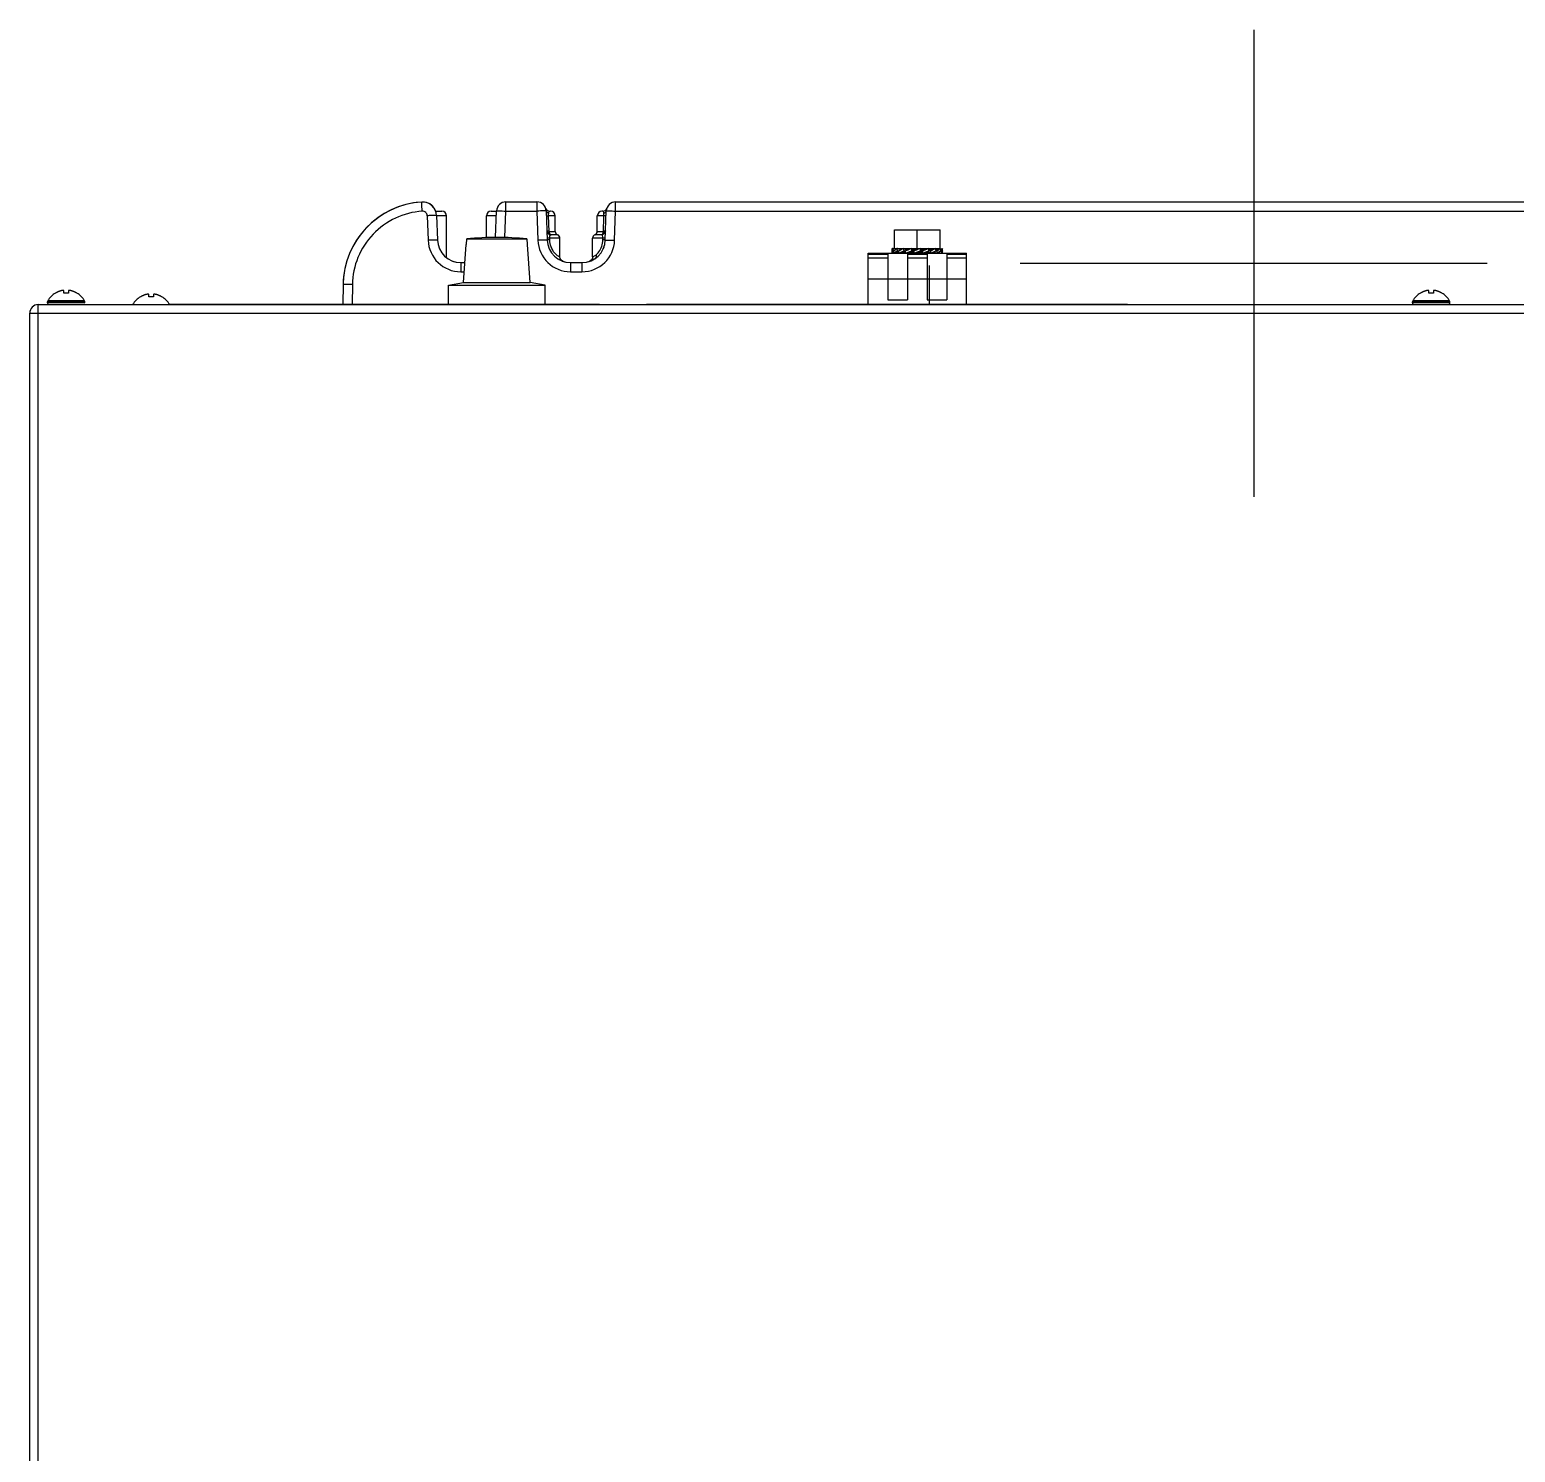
# Model space of a CAD drawing. Header units: millimetres. Extents: x -2618 to 1806, y -1718 to 1521.
# Drawn here: x -101.5 to 216.5, y -791.7 to -487.1 of the extents above; entities that cross this region are included whole.
import ezdxf

# ---------------------------------------------------------------- set-up
doc = ezdxf.new("R2010")
doc.units = ezdxf.units.MM
doc.header["$LTSCALE"] = 346.5
doc.layers.get('0').update_dxf_attribs({"linetype": 'CONTINUOUS'})
for name, color, linetype in [('ASSI', 7, 'CONTINUOUS'), ('CURVE', 7, 'CONTINUOUS'), ('GEOM', 7, 'CONTINUOUS')]:
    doc.layers.add(name, color=color, linetype=linetype)

msp = doc.modelspace()

# ---------------------------------------------------------------- linework, layer by layer
at = {"color": 1}
for p, q in [((160.51, -487.11), (160.51, -587.11)), ((110.51, -537.11), (210.51, -537.11))]:
    msp.add_line(p, q, dxfattribs=at)
for p, q in [((-14.58, -525.97), (-13.25, -525.97)), ((-12.25, -526.97), (-14.4, -526.97)), ((-12.25, -535.95), (-12.25, -526.97)), ((-3.75, -531.62), (-3.75, -526.97)), ((-1.6, -526.97), (-3.75, -526.97)), ((-2.75, -525.97), (-1.57, -525.97)), ((8.96, -525.31), (8.95, -525.3)), ((9.67, -530.29), (9.58, -526.97)), ((11, -526.97), (9.58, -526.97)), ((10, -525.97), (9.9, -525.97)), ((11, -530.31), (11, -526.97)), ((20, -530.31), (20, -526.97)), ((21.42, -526.97), (20, -526.97)), ((21.1, -525.97), (21, -525.97)), ((21.34, -530.16), (21.41, -527.29)), ((21.41, -527.29), (21.42, -526.97)), ((21.41, -527.29), (21.42, -526.97)), ((9.73, -530.31), (11, -530.31)), ((11.5, -531.01), (10.02, -531.01)), ((20.98, -531.01), (19.5, -531.01)), ((20, -530.31), (21.27, -530.31)), ((21.34, -530.29), (21.34, -530.16)), ((21.34, -530.29), (21.34, -530.16)), ((83.61, -533.97), (83.61, -529.97)), ((83.61, -529.97), (93.39, -529.97)), ((88.5, -533.97), (88.5, -529.97)), ((93.39, -533.97), (93.39, -529.97)), ((-8.65, -541.21), (-8.08, -533.08)), ((-8.08, -533.08), (-8, -533.08)), ((-8, -533.08), (-7.92, -531.91)), ((-7.92, -531.91), (4.92, -531.91)), ((4.92, -531.91), (5, -533.08)), ((5, -533.08), (5.08, -533.08)), ((5.65, -541.21), (5.08, -533.08)), ((9.83, -532.11), (9.82, -531.72)), ((12, -531.72), (9.82, -531.72)), ((12, -535.76), (12, -531.72)), ((19, -535.76), (19, -531.72)), ((21.21, -531.72), (19, -531.72)), ((21.2, -532.11), (21.21, -531.72)), ((83.61, -533.97), (93.39, -533.97)), ((84.92, -534.23), (84.92, -534.22)), ((84.92, -534.22), (84.98, -534.22)), ((85.01, -534.22), (85.03, -534.22)), ((86.15, -534.26), (86.15, -534.22)), ((86.15, -534.22), (86.23, -534.22)), ((86.19, -534.23), (86.19, -534.22)), ((86.24, -534.22), (86.63, -534.22)), ((87.65, -534.72), (87.65, -534.22)), ((87.65, -534.22), (87.74, -534.22)), ((87.7, -534.72), (87.7, -534.22)), ((87.75, -534.22), (88.46, -534.22)), ((89.26, -534.36), (89.26, -534.22)), ((89.26, -534.22), (90.05, -534.22)), ((89.3, -534.72), (89.3, -534.22)), ((89.35, -534.72), (89.35, -534.22)), ((90.99, -534.22), (91.42, -534.22)), ((18.7, -536.47), (18.32, -536.71)), ((78, -545.87), (78, -534.97)), ((78, -534.97), (99, -534.97)), ((78, -535.16), (82.2, -535.16)), ((78, -535.97), (82.2, -535.97)), ((82.2, -535.16), (82.2, -544.97)), ((85.58, -534.72), (86.01, -534.72)), ((86.4, -535.16), (86.4, -544.97)), ((86.4, -535.16), (90.6, -535.16)), ((86.4, -535.97), (90.6, -535.97)), ((86.95, -534.72), (87.74, -534.72)), ((87.74, -534.72), (87.74, -534.58)), ((88.54, -534.72), (89.25, -534.72)), ((89.26, -534.72), (89.35, -534.72)), ((90.37, -534.72), (90.76, -534.72)), ((90.6, -535.16), (90.6, -544.97)), ((90.77, -534.72), (90.85, -534.72)), ((90.81, -534.72), (90.81, -534.71)), ((90.85, -534.72), (90.85, -534.68)), ((91.97, -534.72), (92, -534.72)), ((92.02, -534.72), (92.08, -534.72)), ((92.08, -534.72), (92.08, -534.71)), ((94.8, -535.16), (94.8, -544.97)), ((94.8, -535.16), (99, -535.16)), ((94.8, -535.97), (99, -535.97)), ((99, -545.87), (99, -534.97)), ((78, -540.47), (99, -540.47)), ((-96, -543.52), (-96, -543.49)), ((-94.2, -543.52), (-94.2, -542.97)), ((-93.2, -542.97), (-93.2, -543.52)), ((-91.4, -543.49), (-91.4, -543.52)), ((-76, -544.32), (-76, -543.77)), ((-75, -543.77), (-75, -544.32)), ((-34.42, -541.66), (-34.5, -545.87)), ((-32.43, -541.66), (-32.5, -545.87)), ((-11.83, -541.77), (-8.65, -541.21)), ((-11.83, -545.87), (-11.83, -541.77)), ((-11.83, -541.77), (8.83, -541.77)), ((-8.65, -541.21), (5.65, -541.21)), ((8.83, -541.77), (5.65, -541.21)), ((8.83, -545.87), (8.83, -541.77)), ((196.2, -543.52), (196.2, -543.49)), ((198, -543.52), (198, -542.97)), ((199, -542.97), (199, -543.52)), ((200.8, -543.49), (200.8, -543.52)), ((-77.8, -544.32), (-77.8, -544.29)), ((-73.2, -544.29), (-73.2, -544.32)), ((82.2, -544.97), (86.4, -544.97)), ((90.6, -544.97), (94.8, -544.97))]:
    msp.add_line(p, q)
for points in [[(9.67, -530.29), (9.7, -530.3), (9.73, -530.31)], [(21.27, -530.31), (21.29, -530.3), (21.31, -530.3), (21.34, -530.29)], [(12.68, -536.7), (12.28, -536.46), (12.05, -536.06), (12, -535.76)], [(19, -535.76), (18.94, -536.09), (18.7, -536.47)]]:
    msp.add_lwpolyline(points)
for centre, radius, start, end in [((-16.43, -541.97), 18, 93.7021, 154.714), ((-17.4, -527), 3, 13.3688, 93.7021), ((0.43, -525.97), 2, 90, 178), ((7.07, -525.97), 2, 2, 90), ((23.93, -525.97), 2, 90, 178), ((-13.25, -526.97), 1, 0, 90), ((-2.75, -526.97), 1, 90, 180), ((9.9, -524.97), 1, 199.4712, 270), ((10, -526.97), 1, 0, 90), ((21, -526.97), 1, 90, 180), ((21.1, -524.97), 1, 270, 340.5288), ((17.93, -526.79), 3.5, 356.9811, 358.8741), ((20.52, -545.83), 18.88, 86.51, 87.2704), ((11.75, -530.31), 0.75, 180, 250.5288), ((11.25, -531.72), 0.75, 0, 70.5288), ((19.75, -531.72), 0.75, 109.4712, 180), ((19.25, -530.31), 0.75, 289.4712, 0), ((-1.5, -592.96), 61.38, 83.994, 96.006), ((14.28, -531.97), 5, 203.275, 212.0023), ((19.98, -559.66), 27.58, 86.8841, 87.4672), ((19.98, -559.65), 27.96, 86.8971, 87.4749), ((16.72, -531.97), 5, 336.3798, 341.1493), ((-9.22, -531.97), 5, 249.4974, 254.7704), ((14.28, -531.97), 5, 239.4046, 240.7617), ((14.28, -531.97), 5, 249.3149, 254.7704), ((16.72, -531.97), 5, 283.1108, 302.4323), ((17.83, -533.02), 2.98, 299.2669, 304.4667), ((17.7, -532.84), 3.2, 304.4873, 310.9925), ((-16.43, -541.97), 18, 166.3251, 179), ((-93.5, -547.59), 4.8, 121.3727, 149.6988), ((-93.51, -547.58), 4.75, 118.9684, 121.5341), ((-93.52, -547.57), 4.75, 118.0072, 118.9681), ((-93.52, -547.57), 4.75, 116.6805, 118.0073), ((-93.52, -547.57), 4.74, 115.5405, 116.6805), ((-93.52, -547.56), 4.74, 114.5711, 115.5404), ((-93.52, -547.56), 4.73, 113.3194, 114.5711), ((-93.52, -547.55), 4.73, 112.5461, 113.3194), ((-93.53, -547.55), 4.72, 111.0144, 112.5463), ((-93.53, -547.54), 4.72, 110.517, 111.0141), ((-93.53, -547.53), 4.7, 108.4648, 110.5176), ((-93.54, -547.51), 4.68, 107.3827, 108.4643), ((-93.54, -547.5), 4.67, 106.3946, 107.3827), ((-93.55, -547.47), 4.64, 104.3176, 106.396), ((-94.45, -544.95), 1.99, 93.6605, 97.2792), ((-94.45, -544.92), 1.96, 92.4443, 93.6521), ((-94.45, -544.91), 1.95, 89.9378, 92.445), ((-94.45, -544.91), 1.95, 88.1324, 89.9356), ((-94.45, -544.92), 1.96, 86.2517, 88.132), ((-94.45, -544.95), 2, 82.7212, 86.2442), ((-93.7, -547.29), 3.8, 82.4351, 97.5649), ((-92.95, -544.95), 2, 93.7558, 97.2788), ((-92.95, -544.92), 1.96, 91.868, 93.7483), ((-92.95, -544.91), 1.95, 90.0644, 91.8677), ((-92.95, -544.91), 1.95, 87.555, 90.0621), ((-92.95, -544.92), 1.96, 86.3479, 87.5558), ((-92.95, -544.95), 1.99, 82.7209, 86.3395), ((-93.85, -547.47), 4.64, 73.604, 75.6824), ((-93.86, -547.5), 4.67, 72.6173, 73.6054), ((-93.86, -547.51), 4.68, 71.5357, 72.6173), ((-93.87, -547.53), 4.7, 69.4824, 71.5352), ((-93.87, -547.54), 4.72, 68.9859, 69.483), ((-93.87, -547.55), 4.72, 67.4537, 68.9856), ((-93.88, -547.55), 4.73, 66.6806, 67.4539), ((-93.88, -547.56), 4.73, 65.4289, 66.6806), ((-93.88, -547.56), 4.74, 64.4596, 65.4289), ((-93.88, -547.57), 4.74, 63.3195, 64.4595), ((-93.88, -547.57), 4.75, 61.9927, 63.3195), ((-93.88, -547.57), 4.75, 61.0319, 61.9928), ((-93.89, -547.58), 4.75, 58.4659, 61.0316), ((-93.9, -547.59), 4.8, 30.3012, 58.6273), ((-75.35, -548.27), 4.64, 104.3176, 106.396), ((-76.25, -545.75), 1.99, 93.6605, 97.2792), ((-76.25, -545.72), 1.96, 92.4443, 93.6521), ((-76.25, -545.71), 1.95, 89.9378, 92.445), ((-76.25, -545.71), 1.95, 88.1324, 89.9356), ((-76.25, -545.72), 1.96, 86.2517, 88.132), ((-76.25, -545.75), 2, 82.7212, 86.2442), ((-74.75, -545.75), 2, 93.7558, 97.2788), ((-74.75, -545.72), 1.96, 91.868, 93.7483), ((-74.75, -545.71), 1.95, 90.0644, 91.8677), ((-74.75, -545.71), 1.95, 87.555, 90.0621), ((-74.75, -545.72), 1.96, 86.3479, 87.5558), ((-74.75, -545.75), 1.99, 82.7209, 86.3395), ((-75.65, -548.27), 4.64, 73.604, 75.6824), ((198.7, -547.59), 4.8, 121.3727, 149.6988), ((198.69, -547.58), 4.75, 118.9684, 121.5341), ((198.68, -547.57), 4.75, 118.0072, 118.9681), ((198.68, -547.57), 4.75, 116.6805, 118.0073), ((198.68, -547.57), 4.74, 115.5405, 116.6805), ((198.68, -547.56), 4.74, 114.5711, 115.5404), ((198.68, -547.56), 4.73, 113.3194, 114.5711), ((198.68, -547.55), 4.73, 112.5461, 113.3194), ((198.67, -547.55), 4.72, 111.0144, 112.5463), ((198.67, -547.54), 4.72, 110.517, 111.0141), ((198.67, -547.53), 4.7, 108.4648, 110.5176), ((198.66, -547.51), 4.68, 107.3827, 108.4643), ((198.66, -547.5), 4.67, 106.3946, 107.3827), ((198.65, -547.47), 4.64, 104.3176, 106.396), ((197.75, -544.95), 1.99, 93.6605, 97.2792), ((197.75, -544.92), 1.96, 92.4443, 93.6521), ((197.75, -544.91), 1.95, 89.9378, 92.445), ((197.75, -544.91), 1.95, 88.1324, 89.9356), ((197.75, -544.92), 1.96, 86.2517, 88.132), ((197.75, -544.95), 2, 82.7212, 86.2442), ((198.5, -547.29), 3.8, 82.4351, 97.5649), ((199.25, -544.95), 2, 93.7558, 97.2788), ((199.25, -544.92), 1.96, 91.868, 93.7483), ((199.25, -544.91), 1.95, 90.0644, 91.8677), ((199.25, -544.91), 1.95, 87.555, 90.0621), ((199.25, -544.92), 1.96, 86.3479, 87.5558), ((199.25, -544.95), 1.99, 82.7209, 86.3395), ((198.35, -547.47), 4.64, 73.604, 75.6824), ((198.34, -547.5), 4.67, 72.6173, 73.6054), ((198.34, -547.51), 4.68, 71.5357, 72.6173), ((198.33, -547.53), 4.7, 69.4824, 71.5352), ((198.33, -547.54), 4.72, 68.9859, 69.483), ((198.33, -547.55), 4.72, 67.4537, 68.9856), ((198.32, -547.55), 4.73, 66.6806, 67.4539), ((198.32, -547.56), 4.73, 65.4289, 66.6806), ((198.32, -547.56), 4.74, 64.4596, 65.4289), ((198.32, -547.57), 4.74, 63.3195, 64.4595), ((198.32, -547.57), 4.75, 61.9927, 63.3195), ((198.32, -547.57), 4.75, 61.0319, 61.9928), ((198.31, -547.58), 4.75, 58.4659, 61.0316), ((198.3, -547.59), 4.8, 30.3012, 58.6273), ((-93.5, -548.39), 4.8, 148.0159, 148.66), ((-93.9, -548.39), 4.8, 30.3012, 31.9841), ((-75.3, -548.39), 4.8, 121.3727, 149.6988), ((-75.31, -548.38), 4.75, 118.9684, 121.5341), ((-75.32, -548.37), 4.75, 118.0072, 118.9681), ((-75.32, -548.37), 4.75, 116.6805, 118.0073), ((-75.32, -548.37), 4.74, 115.5405, 116.6805), ((-75.32, -548.36), 4.74, 114.5711, 115.5404), ((-75.32, -548.36), 4.73, 113.3194, 114.5711), ((-75.32, -548.35), 4.73, 112.5461, 113.3194), ((-75.33, -548.35), 4.72, 111.0144, 112.5463), ((-75.33, -548.34), 4.72, 110.517, 111.0141), ((-75.33, -548.33), 4.7, 108.4648, 110.5176), ((-75.34, -548.31), 4.68, 107.3827, 108.4643), ((-75.34, -548.3), 4.67, 106.3946, 107.3827), ((-75.5, -548.09), 3.8, 82.4351, 97.5649), ((-75.66, -548.3), 4.67, 72.6173, 73.6054), ((-75.66, -548.31), 4.68, 71.5357, 72.6173), ((-75.67, -548.33), 4.7, 69.4824, 71.5352), ((-75.67, -548.34), 4.72, 68.9859, 69.483), ((-75.67, -548.35), 4.72, 67.4537, 68.9856), ((-75.68, -548.35), 4.73, 66.6806, 67.4539), ((-75.68, -548.36), 4.73, 65.4289, 66.6806), ((-75.68, -548.36), 4.74, 64.4596, 65.4289), ((-75.68, -548.37), 4.74, 63.3195, 64.4595), ((-75.68, -548.37), 4.75, 61.9927, 63.3195), ((-75.68, -548.37), 4.75, 61.0319, 61.9928), ((-75.69, -548.38), 4.75, 58.4659, 61.0316), ((-75.7, -548.39), 4.8, 30.3012, 58.6273)]:
    msp.add_arc(centre, radius, start, end)
for points, knots in [([(9.6, -526.42), (9.52, -526.39), (9.29, -526.31), (9.07, -526.08), (9.07, -525.9)], [0, 0, 0, 0, 0.304577, 1, 1, 1, 1]), ([(9.58, -526.97), (9.46, -526.98), (9.36, -527.03), (9.1, -526.96), (9.11, -527)], [0, 0, 0, 0, 0.73255, 1, 1, 1, 1]), ([(9.58, -526.53), (9.59, -526.51), (9.59, -526.47), (9.59, -526.44), (9.6, -526.42)], [0, 0, 0, 0, 0.517156, 1, 1, 1, 1]), ([(9.6, -526.42), (9.62, -526.28), (9.59, -526), (9.83, -525.97), (9.9, -525.97)], [0, 0, 0, 0, 0.681324, 1, 1, 1, 1]), ([(21.4, -526.41), (21.38, -526.27), (21.4, -526), (21.17, -525.97), (21.1, -525.97)], [0, 0, 0, 0, 0.679639, 1, 1, 1, 1]), ([(21.93, -525.88), (21.93, -526.05), (21.71, -526.29), (21.47, -526.38), (21.4, -526.4)], [0, 0, 0, 0, 0.698293, 1, 1, 1, 1]), ([(21.42, -526.53), (21.41, -526.51), (21.41, -526.47), (21.41, -526.43), (21.4, -526.41)], [0, 0, 0, 0, 0.516707, 1, 1, 1, 1]), ([(21.9, -527), (21.89, -526.99), (21.79, -527.01), (21.73, -526.99), (21.67, -526.98)], [0, 0, 0, 0, 0.268144, 1, 1, 1, 1]), ([(9.67, -530.29), (9.56, -530.28), (9.43, -530.26), (9.22, -530.22), (9.22, -530.17)], [0, 0, 0, 0, 0.706328, 1, 1, 1, 1]), ([(9.69, -530.9), (9.66, -530.86), (9.58, -530.67), (9.62, -530.45), (9.67, -530.29)], [0, 0, 0, 0, 0.198524, 1, 1, 1, 1]), ([(10.02, -531.01), (9.98, -530.98), (9.79, -530.8), (9.73, -530.51), (9.73, -530.31)], [0, 0, 0, 0, 0.20423, 1, 1, 1, 1]), ([(9.82, -531.72), (9.81, -531.63), (9.81, -531.39), (9.88, -531.09), (10.02, -531.01)], [0, 0, 0, 0, 0.360145, 1, 1, 1, 1]), ([(20.98, -531.01), (21.02, -530.98), (21.21, -530.8), (21.27, -530.51), (21.27, -530.31)], [0, 0, 0, 0, 0.204204, 1, 1, 1, 1]), ([(21.21, -531.72), (21.22, -531.63), (21.22, -531.38), (21.12, -531.09), (20.98, -531.01)], [0, 0, 0, 0, 0.35935, 1, 1, 1, 1]), ([(21.32, -530.89), (21.34, -530.86), (21.42, -530.67), (21.38, -530.45), (21.34, -530.29)], [0, 0, 0, 0, 0.198383, 1, 1, 1, 1]), ([(21.79, -530.17), (21.78, -530.22), (21.57, -530.26), (21.45, -530.28), (21.34, -530.29)], [0, 0, 0, 0, 0.298265, 1, 1, 1, 1]), ([(9.82, -531.72), (9.68, -531.73), (9.49, -531.71), (9.35, -531.76), (9.27, -531.74), (9.27, -531.75)], [0, 0, 0, 0, 0.729668, 0.930649, 1, 1, 1, 1]), ([(9.83, -532.11), (9.77, -532.11), (9.59, -532.12), (9.42, -532.13), (9.31, -532.14)], [0, 0, 0, 0, 0.353636, 1, 1, 1, 1]), ([(12, -535.76), (11.99, -535.79), (11.84, -535.64), (11.65, -535.61), (11.26, -535.31), (10.3, -534.42), (9.86, -533.12), (9.83, -532.11)], [0, 0, 0, 0, 0.020027, 0.080206, 0.180256, 0.315824, 1, 1, 1, 1]), ([(19.8, -535.25), (19.99, -535.09), (20.79, -534.23), (21.17, -533.02), (21.2, -532.11)], [0, 0, 0, 0, 0.218352, 1, 1, 1, 1]), ([(19, -535.76), (19.01, -535.78), (19.15, -535.65), (19.21, -535.66), (19.28, -535.62)], [0, 0, 0, 0, 0.249736, 1, 1, 1, 1]), ([(19.57, -536.08), (19.59, -536.06), (19.63, -536.03), (19.67, -535.99), (19.69, -535.97)], [0, 0, 0, 0, 0.49677, 1, 1, 1, 1]), ([(-32.43, -541.66), (-32.68, -541.65), (-33.15, -541.65), (-33.71, -541.64), (-34.06, -541.64), (-34.26, -541.64), (-34.34, -541.66), (-34.42, -541.64), (-34.42, -541.66)], [0, 0, 0, 0, 0.38252, 0.706801, 0.831043, 0.923531, 0.980442, 1, 1, 1, 1])]:
    msp.add_open_spline(points, degree=3, knots=knots)
for points in [[(9.58, -526.97), (9.57, -526.82), (9.57, -526.68), (9.58, -526.53)], [(21.43, -526.85), (21.43, -526.74), (21.43, -526.64), (21.42, -526.53)], [(9.22, -530.17), (9.23, -530.46), (9.44, -530.76), (9.69, -530.9)], [(9.69, -530.9), (9.79, -530.96), (9.9, -530.99), (10.02, -531.01)], [(20.98, -531.01), (21.09, -531), (21.22, -530.97), (21.29, -530.87)], [(21.32, -530.89), (21.57, -530.75), (21.77, -530.46), (21.79, -530.17)], [(19.69, -535.97), (19.84, -535.78), (19.86, -535.49), (19.8, -535.25)]]:
    msp.add_open_spline(points, degree=3)
at = {"layer": 'ASSI'}
for p, q in [((83.34, -533.98), (83.09, -534.49)), ((83.09, -534.45), (83.12, -533.98)), ((83.37, -534.45), (83.34, -533.98)), ((84.18, -533.98), (83.47, -534.49)), ((83.55, -534.01), (83.56, -533.98)), ((84.26, -534.45), (84.18, -533.98)), ((85.54, -533.98), (84.46, -534.49)), ((84.56, -534.07), (84.59, -533.98)), ((84.96, -534.22), (85.03, -534.22)), ((85.14, -534.17), (85.04, -534.14)), ((85.5, -534), (85.5, -533.97)), ((85.67, -534.45), (85.54, -533.98)), ((87.25, -533.98), (85.93, -534.49)), ((86.19, -534.22), (86.63, -534.22)), ((87.41, -534.45), (87.25, -533.98)), ((87.7, -534.22), (87.75, -534.22)), ((89.12, -533.98), (87.71, -534.49)), ((87.75, -534.22), (87.75, -534.24)), ((88.46, -534.22), (87.75, -534.22)), ((89.29, -534.45), (89.12, -533.98)), ((89.25, -534.22), (89.3, -534.22)), ((89.25, -534.34), (89.25, -534.22)), ((90.05, -534.22), (89.35, -534.22)), ((90.91, -533.98), (89.59, -534.49)), ((91.07, -534.45), (90.91, -533.98)), ((91.42, -534.22), (90.99, -534.22)), ((92.41, -533.98), (91.33, -534.49)), ((91.5, -534.22), (91.5, -533.97)), ((91.5, -534), (91.86, -534.17)), ((92.54, -534.45), (92.41, -533.98)), ((92.7, -534.22), (92.48, -534.22)), ((93.44, -533.98), (92.74, -534.49)), ((92.82, -533.98), (93.02, -534.12)), ((93.53, -534.45), (93.44, -533.98)), ((93.88, -533.98), (93.63, -534.49)), ((93.66, -533.98), (93.67, -534.01)), ((93.91, -534.45), (93.88, -533.98)), ((83.09, -534.45), (83.1, -534.47)), ((83.12, -534.96), (83.09, -534.49)), ((83.37, -534.45), (83.12, -534.96)), ((83.33, -534.93), (83.34, -534.96)), ((83.56, -534.96), (83.47, -534.49)), ((84.26, -534.45), (83.56, -534.96)), ((83.86, -534.88), (84.04, -534.8)), ((83.98, -534.82), (84.18, -534.96)), ((84.04, -534.8), (84.28, -534.73)), ((84.28, -534.73), (84.52, -534.72)), ((84.59, -534.96), (84.46, -534.49)), ((85.67, -534.45), (84.59, -534.96)), ((85.14, -534.77), (85.5, -534.94)), ((85.5, -534.97), (85.5, -534.72)), ((86.01, -534.72), (85.58, -534.72)), ((86.09, -534.96), (85.93, -534.49)), ((87.41, -534.45), (86.09, -534.96)), ((87.65, -534.72), (86.95, -534.72)), ((87.7, -534.72), (87.75, -534.72)), ((87.88, -534.96), (87.71, -534.49)), ((87.75, -534.6), (87.75, -534.72)), ((89.29, -534.45), (87.88, -534.96)), ((89.25, -534.72), (88.54, -534.72)), ((89.25, -534.72), (89.25, -534.7)), ((89.25, -534.72), (89.3, -534.72)), ((89.75, -534.96), (89.59, -534.49)), ((91.07, -534.45), (89.75, -534.96)), ((90.37, -534.72), (90.77, -534.72)), ((90.81, -534.72), (90.85, -534.72)), ((91.46, -534.96), (91.33, -534.49)), ((92.54, -534.45), (91.46, -534.96)), ((91.5, -534.97), (91.5, -534.94)), ((91.86, -534.77), (91.89, -534.78)), ((91.97, -534.72), (92.02, -534.72)), ((92.04, -534.72), (92.07, -534.72)), ((92.41, -534.96), (92.44, -534.86)), ((92.82, -534.96), (92.74, -534.49)), ((93.53, -534.45), (92.82, -534.96)), ((93.44, -534.96), (93.45, -534.93)), ((93.66, -534.96), (93.63, -534.49)), ((93.91, -534.45), (93.66, -534.96)), ((93.88, -534.96), (93.91, -534.49)), ((93.9, -534.47), (93.91, -534.49)), ((93.9, -534.49), (93.91, -534.49)), ((-97.7, -545.57), (-97.7, -545.37)), ((-89.7, -545.37), (-97.7, -545.37)), ((-89.7, -545.57), (-97.7, -545.57)), ((-89.75, -545.17), (-97.65, -545.17)), ((-89.7, -545.57), (-89.7, -545.37)), ((194.5, -545.57), (194.5, -545.37)), ((202.5, -545.37), (194.5, -545.37)), ((202.5, -545.57), (194.5, -545.57)), ((202.45, -545.17), (194.55, -545.17)), ((202.5, -545.57), (202.5, -545.37))]:
    msp.add_line(p, q, dxfattribs=at)
for points in [[(83.98, -534.12), (83.94, -534.1), (83.89, -534.08), (83.85, -534.06)], [(85.04, -534.14), (84.84, -534.06), (84.7, -534)], [(90.89, -533.98), (90.63, -534.08), (90.48, -534.13), (90.34, -534.18), (90.24, -534.21), (90.15, -534.22), (90.05, -534.22)], [(91.96, -534.14), (91.76, -534.2), (91.58, -534.22), (91.42, -534.22)], [(92.3, -534), (92.16, -534.06), (91.96, -534.14)], [(92.63, -534.22), (92.56, -534.22), (92.5, -534.22)], [(92.76, -534.2), (92.69, -534.21), (92.63, -534.22)], [(93.15, -534.06), (93.14, -534.06), (93.08, -534.09), (93.01, -534.12), (92.95, -534.15), (92.89, -534.17), (92.82, -534.19), (92.76, -534.2)], [(84.7, -534.94), (84.88, -534.86), (85.11, -534.78)], [(85.11, -534.78), (85.33, -534.73), (85.58, -534.72)], [(86.11, -534.96), (86.34, -534.87), (86.47, -534.82), (86.59, -534.78), (86.7, -534.75), (86.78, -534.73), (86.86, -534.72), (86.95, -534.72)], [(91.89, -534.78), (92.12, -534.86), (92.3, -534.94)]]:
    msp.add_lwpolyline(points, dxfattribs=at)
for centre, radius, start, end in [((83.11, -534.85), 0.869, 75.3593, 80.4076), ((83.56, -534.54), 0.559, 84.9111, 89.9957), ((83.56, -534.54), 0.564, 78.7355, 84.9056), ((85.02, -534.61), 0.397, 104.1862, 107.1643), ((85, -534.52), 0.298, 93.2068, 97.6821), ((85, -534.5), 0.28, 90.0111, 93.1861), ((86.31, -534.45), 0.247, 123.4927, 124.5858), ((93.34, -536.18), 2.29, 112.7957, 113.1035), ((93.19, -535.83), 1.91, 111.2515, 112.8292), ((93.44, -534.54), 0.561, 95.0776, 100.27), ((93.44, -534.54), 0.56, 90.0023, 95.0762), ((94.41, -536.18), 2.3, 113.8224, 114.4845), ((83.3, -533.95), 1.01, 280.1777, 284.208), ((82.81, -533.28), 1.73, 293.0107, 293.883), ((82.65, -532.92), 2.13, 293.883, 294.588), ((83.19, -536.68), 2.49, 59.5972, 59.9367), ((82.84, -537.27), 3.18, 59.2448, 59.5943), ((83.78, -533.05), 1.97, 292.2774, 292.7715), ((83.71, -532.88), 2.16, 292.7701, 293.1378), ((86.4, -534.57), 0.394, 129.6994, 131.4927), ((92, -534.44), 0.278, 270.0137, 273.2365), ((91.88, -534.99), 0.305, 55.1577, 56.7339), ((91.9, -534.97), 0.283, 56.7466, 57.3721), ((91.98, -534.34), 0.386, 284.149, 285.5133), ((93.9, -534.08), 0.879, 255.3676, 259.4133), ((93.91, -534.32), 0.169, 262.6174, 266.0741), ((-97.3, -545.37), 0.4, 149.6988, 180), ((-97.3, -545.57), 0.4, 180, 210), ((-90.1, -545.37), 0.4, 0, 30.3012), ((194.9, -545.37), 0.4, 149.6988, 180), ((194.9, -545.57), 0.4, 180, 270), ((202.1, -545.57), 0.4, 270, 0), ((202.1, -545.37), 0.4, 0, 30.3012)]:
    msp.add_arc(centre, radius, start, end, dxfattribs=at)
for points in [[(83.25, -533.99), (83.21, -533.98), (83.17, -533.98), (83.12, -533.98)], [(83.58, -534.02), (83.5, -533.99), (83.42, -533.98), (83.34, -533.98)], [(83.94, -534.15), (83.82, -534.1), (83.71, -534.05), (83.58, -534.02)], [(83.85, -534.06), (83.79, -534.03), (83.73, -534), (83.67, -533.99)], [(83.97, -534.13), (83.93, -534.1), (83.89, -534.08), (83.85, -534.06)], [(84.7, -534), (84.66, -533.99), (84.62, -533.98), (84.59, -533.98)], [(84.85, -534.12), (84.81, -534.07), (84.76, -534.03), (84.7, -534)], [(84.92, -534.18), (84.9, -534.16), (84.88, -534.14), (84.85, -534.12)], [(84.96, -534.21), (84.94, -534.2), (84.93, -534.19), (84.92, -534.18)], [(84.96, -534.22), (84.95, -534.22), (84.94, -534.23), (84.92, -534.23)], [(86.15, -534.22), (86.13, -534.22), (86.11, -534.21), (86.1, -534.21)], [(86.17, -534.25), (86.16, -534.25), (86.15, -534.26), (86.15, -534.26)], [(86.24, -534.22), (86.22, -534.22), (86.2, -534.23), (86.19, -534.24)], [(87.65, -534.22), (87.64, -534.22), (87.63, -534.21), (87.62, -534.21)], [(89.24, -534.2), (89.23, -534.19), (89.23, -534.18), (89.22, -534.17)], [(89.35, -534.22), (89.37, -534.22), (89.39, -534.23), (89.4, -534.24)], [(92.3, -534), (92.34, -533.99), (92.38, -533.98), (92.41, -533.98)], [(93.15, -534.06), (93.21, -534.03), (93.27, -534), (93.34, -533.99)], [(93.45, -534.01), (93.52, -533.99), (93.59, -533.98), (93.66, -533.98)], [(93.49, -534.07), (93.55, -534.05), (93.61, -534.02), (93.67, -534.01)], [(93.67, -534.01), (93.74, -533.99), (93.81, -533.98), (93.88, -533.98)], [(83.33, -534.93), (83.26, -534.95), (83.19, -534.96), (83.12, -534.96)], [(83.49, -534.88), (83.44, -534.9), (83.38, -534.92), (83.33, -534.93)], [(83.48, -534.95), (83.44, -534.96), (83.39, -534.96), (83.34, -534.96)], [(83.49, -534.48), (83.47, -534.47), (83.46, -534.47), (83.44, -534.46)], [(84.7, -534.94), (84.66, -534.95), (84.62, -534.96), (84.59, -534.96)], [(85.99, -534.67), (85.94, -534.64), (85.9, -534.61), (85.86, -534.57)], [(87.65, -534.72), (87.63, -534.72), (87.62, -534.72), (87.61, -534.71)], [(87.76, -534.74), (87.77, -534.75), (87.77, -534.76), (87.78, -534.77)], [(90.76, -534.72), (90.78, -534.72), (90.79, -534.71), (90.81, -534.71)], [(90.81, -534.71), (90.82, -534.7), (90.84, -534.69), (90.85, -534.68)], [(90.85, -534.68), (90.87, -534.66), (90.88, -534.65), (90.9, -534.64)], [(91.01, -534.27), (91.06, -534.3), (91.1, -534.33), (91.14, -534.36)], [(92, -534.72), (92.02, -534.72), (92.03, -534.73), (92.05, -534.74)], [(92.01, -534.72), (92.04, -534.72), (92.06, -534.71), (92.08, -534.71)], [(92.06, -534.74), (92.08, -534.76), (92.11, -534.78), (92.13, -534.8)], [(92.08, -534.71), (92.11, -534.7), (92.14, -534.69), (92.16, -534.68)], [(92.13, -534.8), (92.18, -534.85), (92.23, -534.91), (92.3, -534.94)], [(92.3, -534.94), (92.34, -534.95), (92.38, -534.96), (92.41, -534.96)], [(92.53, -534.4), (92.55, -534.41), (92.57, -534.43), (92.59, -534.44)], [(93.03, -534.81), (93.07, -534.84), (93.1, -534.86), (93.14, -534.88)], [(93.06, -534.79), (93.25, -534.87), (93.45, -534.96), (93.66, -534.96)], [(93.51, -534.46), (93.53, -534.46), (93.54, -534.47), (93.55, -534.47)], [(93.73, -534.95), (93.78, -534.96), (93.83, -534.96), (93.88, -534.96)]]:
    msp.add_open_spline(points, degree=3, dxfattribs=at)
for points, knots in [([(84.92, -534.22), (84.86, -534.21), (84.74, -534.15), (84.56, -534.07), (84.37, -534), (84.24, -533.98), (84.18, -533.98)], [0, 0, 0, 0, 0.250016, 0.506243, 0.759698, 1, 1, 1, 1]), ([(84.9, -534.24), (84.87, -534.25), (84.75, -534.3), (84.65, -534.38), (84.58, -534.43)], [0, 0, 0, 0, 0.276714, 1, 1, 1, 1]), ([(86.1, -534.21), (86.05, -534.19), (85.95, -534.13), (85.78, -534.04), (85.63, -533.98), (85.54, -533.98)], [0, 0, 0, 0, 0.258333, 0.524139, 1, 1, 1, 1]), ([(86.19, -534.24), (86.18, -534.24), (86.18, -534.24), (86.17, -534.24), (86.17, -534.24)], [0, 0, 0, 0, 0.495533, 1, 1, 1, 1]), ([(87.62, -534.21), (87.58, -534.19), (87.52, -534.13), (87.43, -534.06), (87.34, -534), (87.28, -533.98), (87.25, -533.98)], [0, 0, 0, 0, 0.269295, 0.553861, 0.810387, 1, 1, 1, 1]), ([(87.75, -534.24), (87.75, -534.24), (87.74, -534.27), (87.73, -534.3), (87.73, -534.32)], [0, 0, 0, 0, 0.196647, 1, 1, 1, 1]), ([(89.22, -534.17), (89.21, -534.15), (89.18, -534.08), (89.15, -534.02), (89.12, -533.98)], [0, 0, 0, 0, 0.342222, 1, 1, 1, 1]), ([(89.25, -534.22), (89.25, -534.22), (89.24, -534.21), (89.24, -534.21), (89.24, -534.2)], [0, 0, 0, 0, 0.289246, 1, 1, 1, 1]), ([(89.4, -534.24), (89.43, -534.25), (89.46, -534.31), (89.51, -534.4), (89.55, -534.46), (89.58, -534.49), (89.59, -534.49)], [0, 0, 0, 0, 0.311268, 0.635325, 0.886303, 1, 1, 1, 1]), ([(92.5, -534.05), (92.53, -534.04), (92.63, -534), (92.74, -533.98), (92.82, -533.98)], [0, 0, 0, 0, 0.25903, 1, 1, 1, 1]), ([(83.11, -534.45), (83.11, -534.45), (83.1, -534.45), (83.1, -534.45), (83.09, -534.45)], [0, 0, 0, 0, 0.52642, 1, 1, 1, 1]), ([(83.44, -534.46), (83.44, -534.46), (83.41, -534.45), (83.39, -534.45), (83.37, -534.45)], [0, 0, 0, 0, 0.308356, 1, 1, 1, 1]), ([(83.86, -534.88), (83.83, -534.89), (83.74, -534.94), (83.64, -534.96), (83.56, -534.96)], [0, 0, 0, 0, 0.241874, 1, 1, 1, 1]), ([(84.53, -534.88), (84.5, -534.89), (84.39, -534.93), (84.27, -534.96), (84.18, -534.96)], [0, 0, 0, 0, 0.258981, 1, 1, 1, 1]), ([(84.44, -534.52), (84.4, -534.5), (84.35, -534.47), (84.29, -534.45), (84.26, -534.45)], [0, 0, 0, 0, 0.623215, 1, 1, 1, 1]), ([(85.86, -534.57), (85.82, -534.54), (85.76, -534.49), (85.69, -534.45), (85.67, -534.45)], [0, 0, 0, 0, 0.645976, 1, 1, 1, 1]), ([(86.02, -534.4), (86.01, -534.41), (85.99, -534.44), (85.96, -534.48), (85.94, -534.49)], [0, 0, 0, 0, 0.330425, 1, 1, 1, 1]), ([(86.14, -534.27), (86.1, -534.3), (86.06, -534.34), (86.03, -534.39), (86.02, -534.4)], [0, 0, 0, 0, 0.76428, 1, 1, 1, 1]), ([(87.61, -534.71), (87.58, -534.69), (87.54, -534.63), (87.49, -534.54), (87.45, -534.49), (87.43, -534.45), (87.41, -534.45)], [0, 0, 0, 0, 0.307062, 0.631331, 0.885454, 1, 1, 1, 1]), ([(87.73, -534.32), (87.73, -534.33), (87.72, -534.38), (87.72, -534.44), (87.71, -534.47)], [0, 0, 0, 0, 0.298561, 1, 1, 1, 1]), ([(87.71, -534.47), (87.71, -534.48), (87.71, -534.48), (87.71, -534.49), (87.71, -534.49)], [0, 0, 0, 0, 0.761108, 1, 1, 1, 1]), ([(87.75, -534.72), (87.75, -534.72), (87.76, -534.73), (87.76, -534.73), (87.76, -534.74)], [0, 0, 0, 0, 0.28894, 1, 1, 1, 1]), ([(87.78, -534.77), (87.79, -534.79), (87.82, -534.86), (87.86, -534.92), (87.88, -534.96)], [0, 0, 0, 0, 0.342443, 1, 1, 1, 1]), ([(89.25, -534.7), (89.25, -534.7), (89.26, -534.67), (89.26, -534.64), (89.27, -534.62)], [0, 0, 0, 0, 0.198156, 1, 1, 1, 1]), ([(89.27, -534.62), (89.27, -534.61), (89.28, -534.56), (89.28, -534.5), (89.29, -534.47)], [0, 0, 0, 0, 0.299909, 1, 1, 1, 1]), ([(89.29, -534.47), (89.29, -534.46), (89.29, -534.46), (89.29, -534.45), (89.29, -534.45)], [0, 0, 0, 0, 0.763778, 1, 1, 1, 1]), ([(89.35, -534.72), (89.35, -534.72), (89.37, -534.72), (89.38, -534.73), (89.39, -534.74)], [0, 0, 0, 0, 0.190701, 1, 1, 1, 1]), ([(89.39, -534.74), (89.42, -534.76), (89.48, -534.81), (89.57, -534.88), (89.66, -534.94), (89.72, -534.96), (89.75, -534.96)], [0, 0, 0, 0, 0.272027, 0.556612, 0.811059, 1, 1, 1, 1]), ([(90.85, -534.72), (90.88, -534.72), (90.93, -534.74), (91.03, -534.79), (91.16, -534.87), (91.31, -534.94), (91.41, -534.96), (91.46, -534.96)], [0, 0, 0, 0, 0.119386, 0.248536, 0.515386, 0.773446, 1, 1, 1, 1]), ([(90.9, -534.64), (90.92, -534.61), (90.95, -534.57), (90.98, -534.54), (90.99, -534.53)], [0, 0, 0, 0, 0.770358, 1, 1, 1, 1]), ([(90.99, -534.53), (90.99, -534.52), (91.02, -534.49), (91.04, -534.46), (91.06, -534.45)], [0, 0, 0, 0, 0.327457, 1, 1, 1, 1]), ([(91.14, -534.36), (91.18, -534.4), (91.24, -534.45), (91.31, -534.49), (91.33, -534.49)], [0, 0, 0, 0, 0.645053, 1, 1, 1, 1]), ([(92.07, -534.72), (92.14, -534.72), (92.26, -534.79), (92.44, -534.87), (92.63, -534.94), (92.76, -534.96), (92.82, -534.96)], [0, 0, 0, 0, 0.250063, 0.506362, 0.759662, 1, 1, 1, 1]), ([(92.16, -534.68), (92.19, -534.66), (92.28, -534.61), (92.36, -534.55), (92.43, -534.5)], [0, 0, 0, 0, 0.277, 1, 1, 1, 1]), ([(92.59, -534.44), (92.61, -534.45), (92.65, -534.47), (92.7, -534.49), (92.74, -534.49)], [0, 0, 0, 0, 0.33641, 1, 1, 1, 1]), ([(93.14, -534.88), (93.17, -534.89), (93.26, -534.94), (93.36, -534.96), (93.44, -534.96)], [0, 0, 0, 0, 0.241874, 1, 1, 1, 1]), ([(93.55, -534.47), (93.56, -534.48), (93.58, -534.49), (93.61, -534.49), (93.63, -534.49)], [0, 0, 0, 0, 0.31155, 1, 1, 1, 1])]:
    msp.add_open_spline(points, degree=3, knots=knots, dxfattribs=at)
at = {"layer": 'CURVE'}
msp.add_line((91.1, -545.87), (91.1, -537.57), dxfattribs=at)
at = {"layer": 'GEOM'}
for p, q in [((0.43, -525.93), (0.43, -523.97)), ((0.43, -523.97), (7.07, -523.97)), ((7.07, -523.97), (7.07, -525.93)), ((23.93, -525.93), (23.93, -523.97)), ((23.93, -523.97), (180.75, -523.97)), ((180.75, -523.97), (316.65, -523.97)), ((-16.4, -526.93), (-16.21, -532.18)), ((-14.4, -526.9), (-14.21, -532.14)), ((-1.77, -531.58), (-1.57, -525.9)), ((0.23, -531.6), (0.43, -525.93)), ((0.43, -525.93), (7.07, -525.93)), ((7.07, -525.93), (7.29, -532.18)), ((9.07, -525.9), (9.29, -532.14)), ((21.71, -532.14), (21.93, -525.9)), ((23.71, -532.18), (23.93, -525.93)), ((23.93, -525.93), (180.75, -525.93)), ((180.75, -525.93), (316.67, -525.93)), ((-9.22, -536.97), (-9.22, -538.93)), ((-9.22, -536.97), (-8.35, -536.97)), ((14.28, -536.97), (14.28, -538.93)), ((14.28, -536.97), (16.72, -536.97)), ((16.72, -536.97), (16.72, -538.93)), ((-9.22, -538.93), (-8.49, -538.93)), ((14.28, -538.93), (16.72, -538.93)), ((-99.7, -1156.37), (-99.7, -545.97)), ((-99.7, -545.97), (496.7, -545.97)), ((-79.5, -545.87), (-79.37, -545.87)), ((-71.63, -545.87), (20.5, -545.87)), ((30.5, -545.87), (133.5, -545.87)), ((-101.5, -1154.57), (-101.5, -547.77)), ((-101.49, -547.77), (-101.5, -547.77)), ((-101.49, -547.77), (496.7, -547.77))]:
    msp.add_line(p, q, dxfattribs=at)
for centre, radius, start, end in [((-16.43, -541.97), 18, 93.7021, 179), ((-17.4, -527), 3, 2, 93.7021), ((0.43, -525.97), 2, 90, 178), ((7.07, -525.97), 2, 2, 90), ((23.93, -525.97), 2, 90, 178), ((-17.4, -526.97), 1, 2.002, 94.8336), ((-9.22, -531.93), 7, 182.0003, 269.9997), ((-9.22, -531.97), 5, 182, 270), ((14.28, -531.93), 7, 182.0003, 269.9997), ((14.28, -531.97), 5, 182, 270), ((16.72, -531.97), 5, 270, 358), ((16.72, -531.93), 7, 270.0003, 357.9997), ((-99.7, -547.77), 1.8, 90, 180)]:
    msp.add_arc(centre, radius, start, end, dxfattribs=at)
for points, knots in [([(-17.48, -525.97), (-17.5, -525.72), (-17.54, -525.27), (-17.56, -524.62), (-17.53, -524.3), (-17.54, -524), (-17.59, -524.01)], [0, 0, 0, 0, 0.382805, 0.705388, 0.921223, 1, 1, 1, 1]), ([(-17.48, -525.97), (-19.45, -526.1), (-23.37, -527.11), (-28.28, -530.64), (-31.58, -535.72), (-32.39, -539.68), (-32.43, -541.66)], [0, 0, 0, 0, 0.250022, 0.500025, 0.750014, 1, 1, 1, 1]), ([(-14.4, -526.9), (-14.4, -526.88), (-14.48, -526.9), (-14.56, -526.88), (-14.76, -526.89), (-15.11, -526.89), (-15.67, -526.91), (-16.14, -526.92), (-16.4, -526.93)], [0, 0, 0, 0, 0.019557, 0.076462, 0.168945, 0.293181, 0.617457, 1, 1, 1, 1]), ([(-1.57, -525.9), (-1.57, -525.89), (-1.49, -525.91), (-1.4, -525.88), (-1.2, -525.9), (-0.85, -525.89), (-0.29, -525.91), (0.18, -525.93), (0.43, -525.93)], [0, 0, 0, 0, 0.019557, 0.076462, 0.168945, 0.293181, 0.617457, 1, 1, 1, 1]), ([(9.07, -525.9), (9.07, -525.89), (8.99, -525.91), (8.9, -525.88), (8.7, -525.9), (8.35, -525.89), (7.79, -525.91), (7.32, -525.93), (7.07, -525.93)], [0, 0, 0, 0, 0.019557, 0.076462, 0.168945, 0.293181, 0.617457, 1, 1, 1, 1]), ([(21.93, -525.9), (21.93, -525.89), (22.01, -525.91), (22.1, -525.88), (22.3, -525.9), (22.65, -525.89), (23.21, -525.91), (23.68, -525.93), (23.93, -525.93)], [0, 0, 0, 0, 0.019557, 0.076462, 0.168945, 0.293181, 0.617457, 1, 1, 1, 1]), ([(-14.21, -532.14), (-14.21, -532.13), (-14.3, -532.15), (-14.38, -532.13), (-14.58, -532.14), (-14.93, -532.14), (-15.49, -532.16), (-15.96, -532.17), (-16.21, -532.18)], [0, 0, 0, 0, 0.019556, 0.076462, 0.168944, 0.29318, 0.617457, 1, 1, 1, 1]), ([(9.29, -532.14), (9.29, -532.13), (9.2, -532.15), (9.12, -532.13), (8.92, -532.14), (8.57, -532.14), (8.01, -532.16), (7.54, -532.17), (7.29, -532.18)], [0, 0, 0, 0, 0.019556, 0.076462, 0.168944, 0.29318, 0.617457, 1, 1, 1, 1]), ([(21.71, -532.14), (21.71, -532.13), (21.8, -532.15), (21.88, -532.13), (22.08, -532.14), (22.43, -532.14), (22.99, -532.16), (23.46, -532.17), (23.71, -532.18)], [0, 0, 0, 0, 0.019557, 0.076462, 0.168945, 0.293181, 0.617457, 1, 1, 1, 1])]:
    msp.add_open_spline(points, degree=3, knots=knots, dxfattribs=at)

doc.saveas('drawing.dxf')
